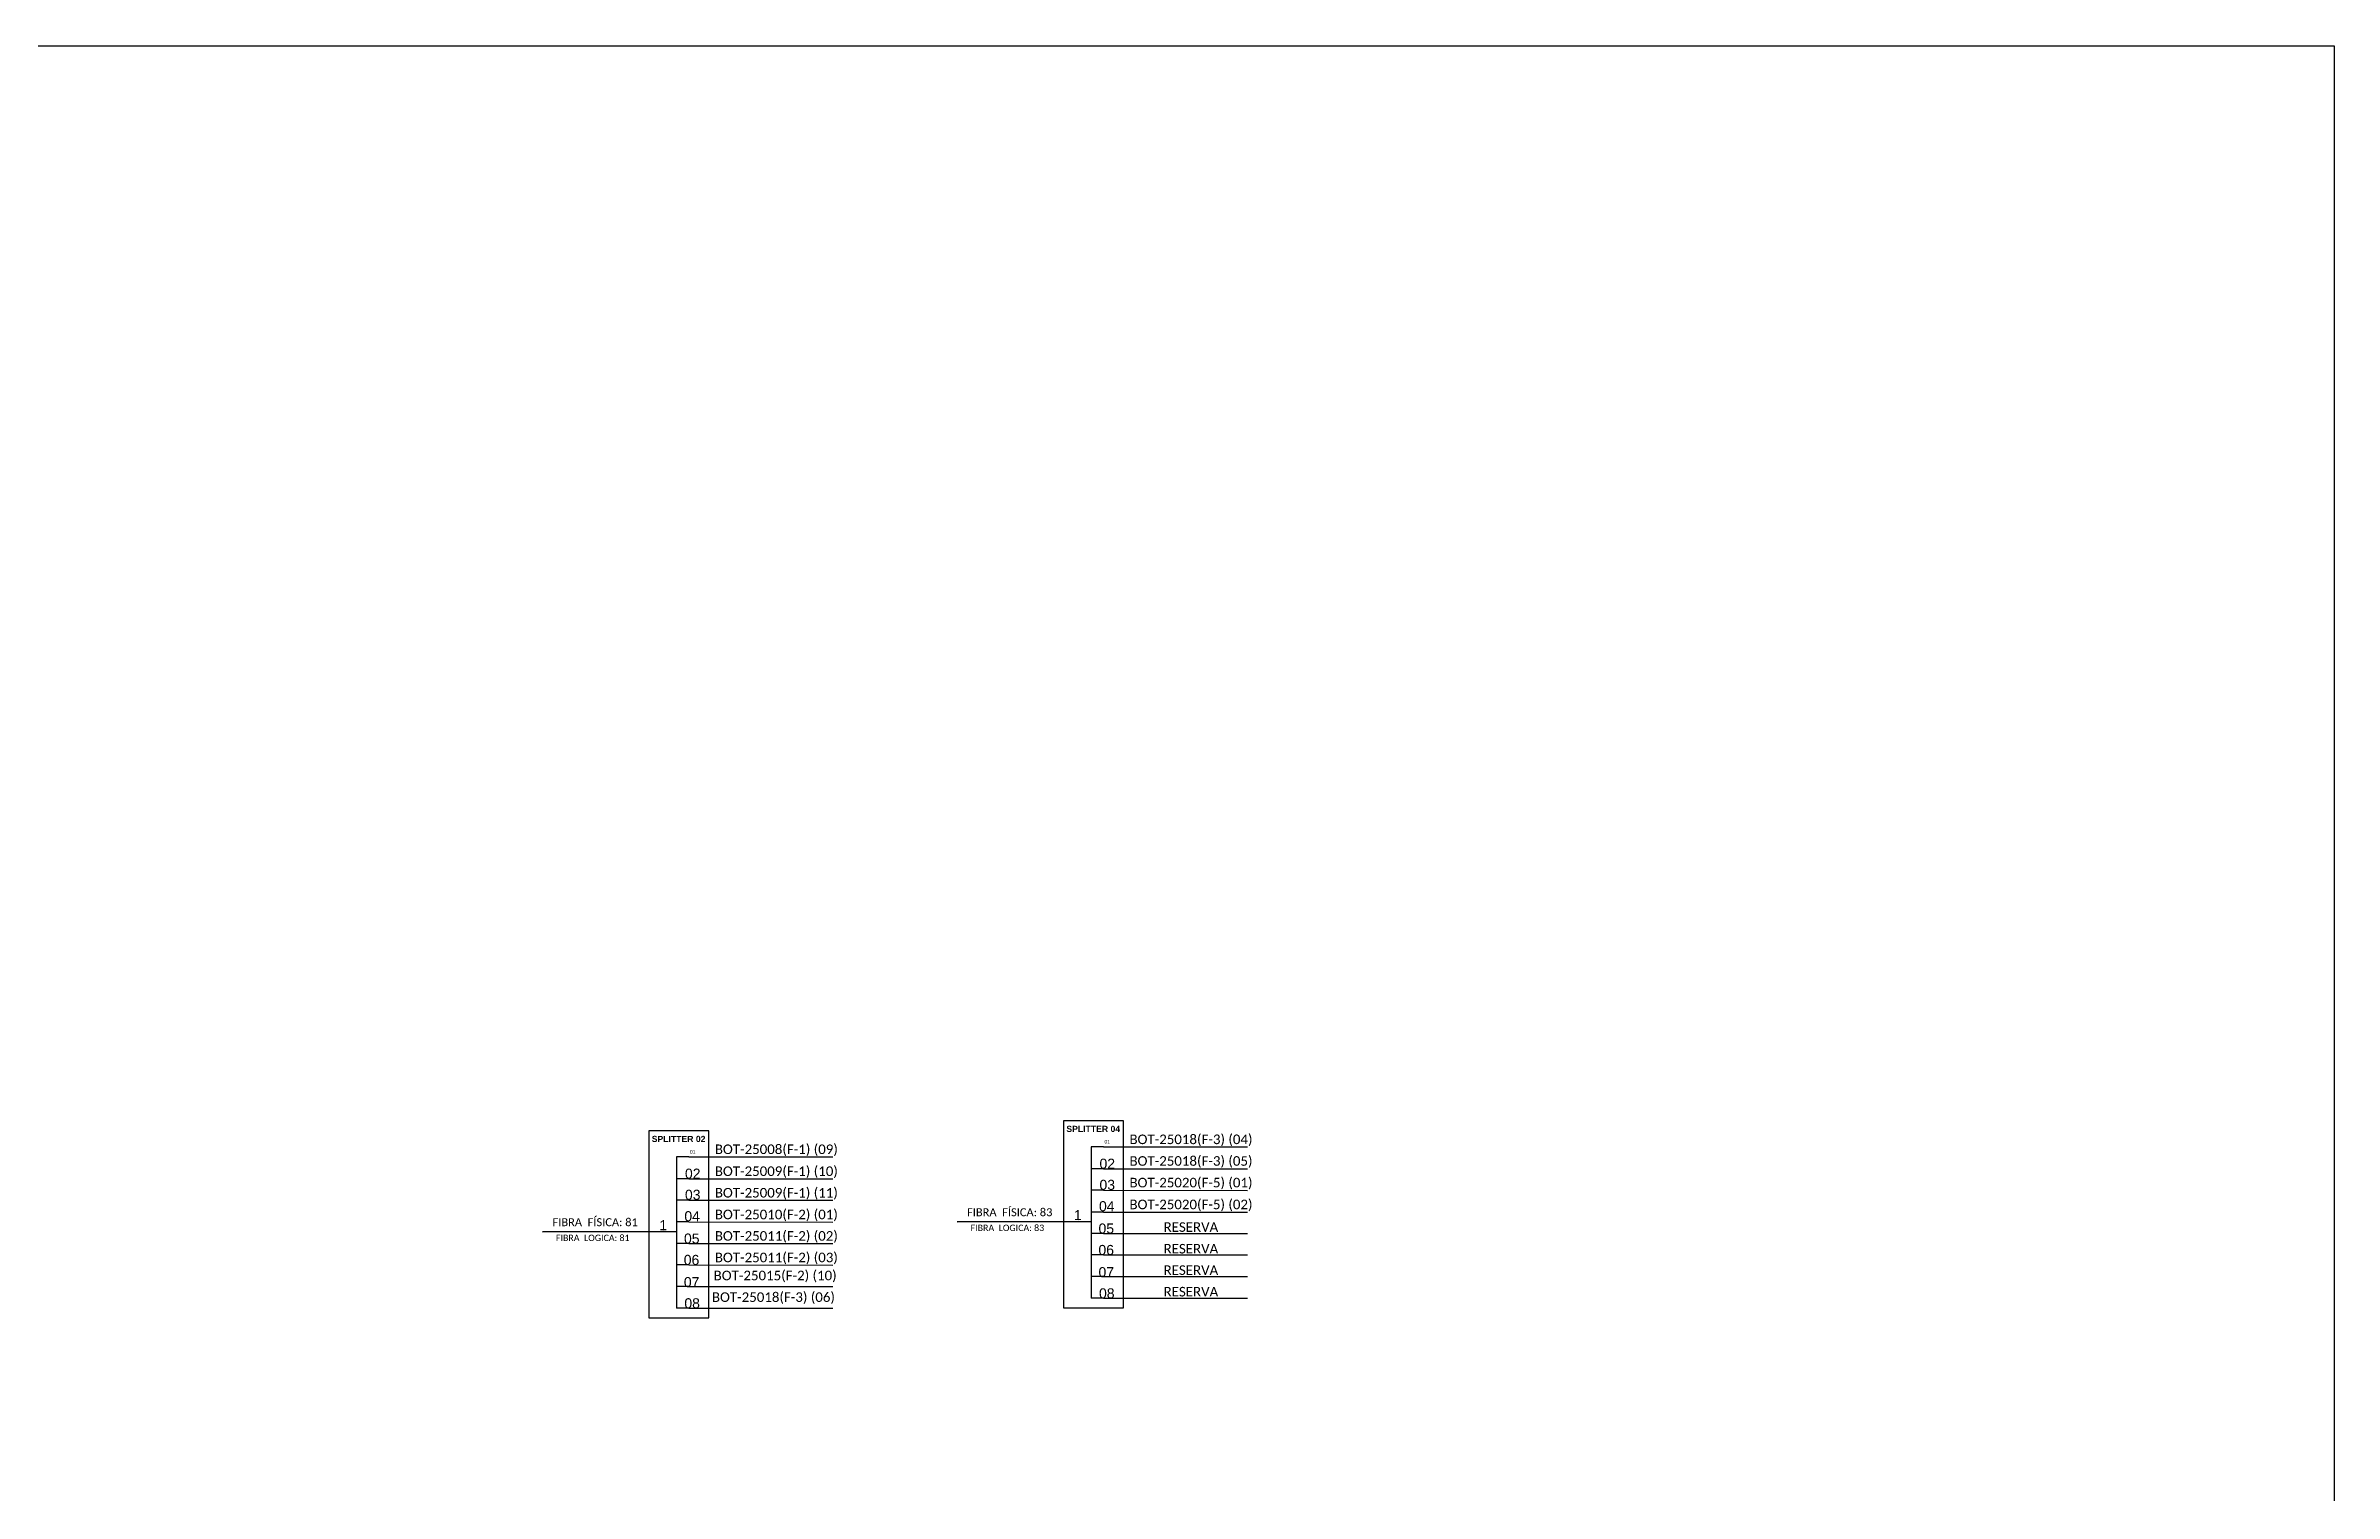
# Model space of a CAD drawing. Extents: x -4 to 837, y 1 to 595.
# Drawn here: x 602.3 to 837.2, y 446.8 to 595.3 of the extents above; entities that cross this region are included whole.
import ezdxf

# ---------------------------------------------------------------- set-up
doc = ezdxf.new("R2010")
doc.units = 0

msp = doc.modelspace()

# ---------------------------------------------------------------- linework, layer by layer
at = {"color": 7, "linetype": 'Continuous'}
for p, q in [((709.61, 482.3), (709.61, 466.77)), ((710.87, 482.3), (709.61, 482.3)), ((667.06, 481.27), (667.06, 465.74)), ((668.32, 481.27), (667.06, 481.27)), ((710.87, 480.05), (709.61, 480.05)), ((668.32, 479.03), (667.06, 479.03)), ((668.32, 476.81), (667.06, 476.81)), ((710.87, 477.84), (709.61, 477.84)), ((668.32, 474.59), (667.06, 474.59)), ((708.3, 474.64), (709.6, 474.64)), ((710.87, 475.61), (709.61, 475.61)), ((665.76, 473.61), (667.06, 473.61)), ((668.32, 472.38), (667.06, 472.38)), ((710.87, 473.41), (709.61, 473.41)), ((668.32, 470.18), (667.06, 470.18)), ((710.87, 471.2), (709.61, 471.2)), ((668.32, 467.97), (667.06, 467.97)), ((710.87, 468.99), (709.61, 468.99)), ((668.32, 465.74), (667.06, 465.74)), ((710.87, 466.77), (709.61, 466.77))]:
    msp.add_line(p, q, dxfattribs=at)
at = {"color": 10, "linetype": 'Continuous'}
for p, q in [((710.87, 482.3), (725.66, 482.29)), ((668.32, 481.27), (683.11, 481.27)), ((710.87, 480.05), (725.66, 480.05)), ((668.32, 479.03), (683.11, 479.02)), ((668.32, 476.81), (683.11, 476.81)), ((710.87, 477.84), (725.66, 477.83)), ((668.32, 474.59), (683.11, 474.58)), ((710.87, 475.61), (725.66, 475.61)), ((668.32, 472.39), (683.11, 472.38)), ((710.87, 473.41), (725.66, 473.41)), ((668.32, 470.18), (683.11, 470.17)), ((710.87, 471.2), (725.66, 471.2)), ((668.32, 467.97), (683.11, 467.96)), ((710.87, 468.99), (725.66, 468.99)), ((668.32, 465.74), (683.11, 465.74)), ((710.87, 466.77), (725.66, 466.76))]:
    msp.add_line(p, q, dxfattribs=at)
at = {"color": 1, "linetype": 'Continuous', "lineweight": 60}
for p, q in [((708.3, 474.64), (695.87, 474.6)), ((665.76, 473.61), (653.32, 473.57))]:
    msp.add_line(p, q, dxfattribs=at)
msp.add_lwpolyline([(-3.83, 595.26), (837.17, 595.26), (837.17, 1.26), (-3.83, 1.26)], close=True)
at = {"color": 7}
for points in [[(664.21, 464.75), (670.39, 464.75), (670.39, 483.93), (664.21, 483.93)], [(706.76, 465.77), (712.94, 465.77), (712.94, 484.96), (706.76, 484.96)]]:
    msp.add_lwpolyline(points, close=True, dxfattribs=at)

# ---------------------------------------------------------------- texts
at = {"attachment_point": 5}
for s, insert, char_height, width in [('\\C10;\\fArial|b1|i0|c0|p34;SPLITTER 04', (709.82, 484.13), 0.6348, 6.1788), ('{\\fArial|b1|i0|c0|p34;\\C10;SPLITTER 02}', (667.27, 483.1), 0.6348, 6.1788), ('\\C7;\\fArial|b0|i0;\\H0.578704x;01 ', (668.72, 481.78), 0.6348, 1.3438), ('\\C7;\\fCalibri|b0|i0|c0|p34;BOT-25008(F-1) (09)', (677.3, 481.94), 0.9809, 14.6282), ('\\C7;\\fArial|b0|i0;\\H0.578704x;01 ', (711.26, 482.81), 0.6348, 1.3438), ('\\C7;\\fArial|b0|i0|;\\H1.0273588255048;02 ', (668.72, 479.54), 0.6348, 1.3438), ('\\C7;\\fCalibri|b0|i0|c0|p34;BOT-25009(F-1) (10)', (677.3, 479.69), 0.9809, 14.6282), ('\\C7;\\fArial|b0|i0|;\\H1.0273588255048;02 ', (711.26, 480.56), 0.6348, 1.3438), ('\\C7;\\fCalibri|b0|i0|c0|p34;BOT-25020(F-5) (01)', (719.85, 478.52), 0.9809, 14.6282), ('\\C7;\\fArial|b0|i0|;\\H1.0273588255048;03 ', (668.72, 477.37), 0.6348, 1.2358), ('\\C7;\\fCalibri|b0|i0|c0|p34;BOT-25009(F-1) (11)', (677.3, 477.48), 0.9809, 14.6282), ('\\C7;\\fArial|b0|i0|;\\H1.0273588255048;04 ', (711.21, 476.2), 0.6348, 1.3438), ('\\C7;\\fArial|b0|i0|;\\H1.0273588255048;03 ', (711.26, 478.39), 0.6348, 1.2358), ('\\C7;\\fCalibri|b0|i0|c0|p34;BOT-25020(F-5) (02)', (719.85, 476.28), 0.9809, 14.6282), ('\\C7;\\fCalibri|b0|i0|c0|p34;FIBRA  FÍSICA: 81', (658.71, 474.56), 0.8174, 12.3575), ('\\C7;\\fArial|b0|i0|;\\H1.0273588255048;1', (665.7, 474.26), 0.6348, 0.6288), ('\\C7;\\fArial|b0|i0|;\\H1.0273588255048;04 ', (668.66, 475.17), 0.6348, 1.3438), ('\\C7;\\fCalibri|b0|i0|c0|p34;BOT-25010(F-2) (01)', (677.3, 475.25), 0.9809, 14.6282), ('\\C7;\\fCalibri|b0|i0|c0|p34;FIBRA  FÍSICA: 83', (701.25, 475.58), 0.8174, 12.3575), ('\\C7;\\fArial|b0|i0|;\\H1.0273588255048;1', (708.24, 475.29), 0.6348, 0.6288), ('\\C7;\\fArial|b0|i0|;\\H1.0273588255048;05 ', (711.16, 473.91), 0.6348, 1.6528), ('\\C7;\\fCalibri|b0|i0|c0|p34;RESERVA', (719.84, 474.06), 0.9809, 14.6282), ('\\C7;\\fCalibri|b0|i0|c0|p34;FIBRA  LOGICA: 81', (658.46, 472.95), 0.6539, 12.3575), ('\\C7;\\fArial|b0|i0|;\\H1.0273588255048;05 ', (668.62, 472.88), 0.6348, 1.6528), ('\\C7;\\fCalibri|b0|i0|c0|p34;BOT-25011(F-2) (02)', (677.3, 473.05), 0.9809, 14.6282), ('\\C7;\\fCalibri|b0|i0|c0|p34;FIBRA  LOGICA: 83', (701.01, 473.98), 0.6539, 12.3575), ('\\C7;\\fArial|b0|i0|;\\H1.0273588255048;06 ', (711.15, 471.71), 0.6348, 1.3438), ('\\C7;\\fCalibri|b0|i0|c0|p34;RESERVA', (719.84, 471.84), 0.9809, 14.6282), ('\\C7;\\fArial|b0|i0|;\\H1.0273588255048;06 ', (668.6, 470.69), 0.6348, 1.3438), ('\\C7;\\fCalibri|b0|i0|c0|p34;BOT-25015(F-2) (10)', (677.18, 468.99), 0.9809, 14.6282), ('\\C7;\\fCalibri|b0|i0|c0|p34;BOT-25011(F-2) (03)', (677.3, 470.84), 0.9809, 14.6282), ('\\C7;\\fArial|b0|i0|;\\H1.0273588255048;07 ', (711.16, 469.43), 0.6348, 1.3438), ('\\C7;\\fCalibri|b0|i0|c0|p34;RESERVA', (719.84, 469.64), 0.9809, 14.6282), ('\\C7;\\fArial|b0|i0|;\\H1.0273588255048;07 ', (668.61, 468.41), 0.6348, 1.3438), ('\\C7;\\fArial|b0|i0|;\\H1.0273588255048;08 ', (711.21, 467.26), 0.6348, 1.3438), ('\\C7;\\fCalibri|b0|i0|c0|p34;RESERVA', (719.84, 467.43), 0.9809, 14.6282), ('\\C7;\\fArial|b0|i0|;\\H1.0273588255048;08 ', (668.66, 466.24), 0.6348, 1.3438)]:
    msp.add_mtext(s, dxfattribs=dict(at, insert=insert, char_height=char_height, width=width))
at = {"color": 1, "char_height": 0.9809, "width": 14.6282, "attachment_point": 5}
for s, insert in [('\\fCalibri|b0|i0|c0|p34;BOT-25018(F-3) (04)', (719.85, 482.96)), ('\\fCalibri|b0|i0|c0|p34;BOT-25018(F-3) (05)', (719.85, 480.74)), ('\\fCalibri|b0|i0|c0|p34;BOT-25018(F-3) (06)', (677, 466.77))]:
    msp.add_mtext(s, dxfattribs=dict(at, insert=insert))

doc.saveas('drawing.dxf')
